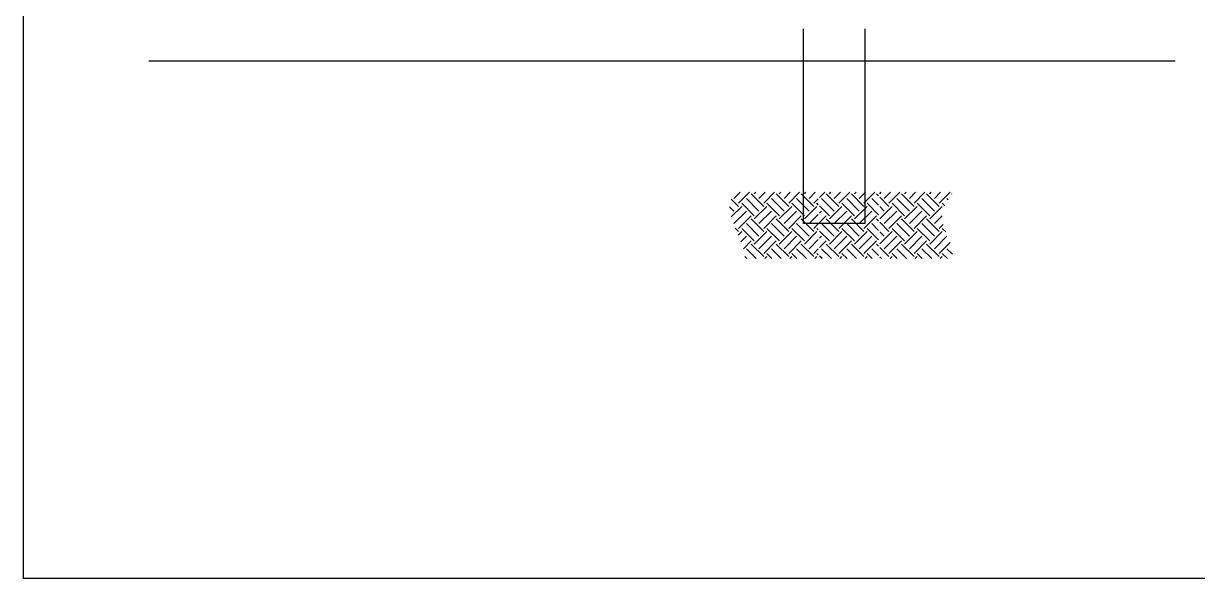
# Model space of a CAD drawing. Extents: x -259369 to -50372, y -155978 to 198088.
# Drawn here: x -107106 to -100896, y 9967 to 12900 of the extents above; entities that cross this region are included whole.
import ezdxf

# ---------------------------------------------------------------- set-up
doc = ezdxf.new("R2010")
doc.units = 0
doc.header["$LTSCALE"] = 1000
doc.header["$MEASUREMENT"] = 0
for name, color, linetype in [('PUB_DIM', 3, 'Continuous'), ('ZJ', 251, 'Continuous'), ('固定锚', 5, 'Continuous')]:
    doc.layers.add(name, color=color, linetype=linetype)

msp = doc.modelspace()

# ---------------------------------------------------------------- hatches: boundary and pattern name
at = {"layer": '固定锚'}
h = msp.add_hatch(dxfattribs=at)
h.set_pattern_fill('土壤', color=256, scale=25, angle=45, style=0)
h.set_pattern_definition([(45, (-2881723.08, -392691.79), (1e-14, 132.5825215), [93.75, -93.75]), (45, (-2881747.94, -392666.93), (1e-14, 132.5825215), [93.75, -93.75]), (45, (-2881772.8, -392642.07), (1e-14, 132.5825215), [93.75, -93.75]), (135, (-2881772.8, -392625.5), (-132.5825215, 3e-14), [93.75, -93.75]), (135, (-2881747.94, -392600.64), (-132.5825215, 3e-14), [93.75, -93.75]), (135, (-2881723.08, -392575.78), (-132.5825215, 3e-14), [93.75, -93.75])])
edge = h.paths.add_edge_path()
edge.add_line((-102901.97, 11658.03), (-102901.97, 12007.98))
edge.add_line((-102901.97, 12007.98), (-103341.57, 12007.98))
edge.add_spline(control_points=[(-103341.57, 12007.98), (-103354.38, 11991.46), (-103410.11, 11891.88), (-103288.83, 11748.77), (-103290.86, 11658.03)], knot_values=[89.3823243, 89.3823243, 89.3823243, 89.3823243, 152.2776367, 451.6259949, 451.6259949, 451.6259949, 451.6259949], degree=3, periodic=0)
edge.add_line((-103290.86, 11658.03), (-102901.97, 11658.03))
h.paths.add_polyline_path([(-102583.97, 12007.98), (-102894.97, 12007.98), (-102894.97, 11658.03), (-102583.97, 11658.03)])
edge = h.paths.add_edge_path()
edge.add_spline(control_points=[(-102192.78, 11658.03), (-102191.43, 11675.64), (-102193.06, 11745.11), (-102277.36, 11862.63), (-102224.67, 11959.18), (-102189.75, 12007.98)], knot_values=[54.8628535, 54.8628535, 54.8628535, 54.8628535, 107.9510079, 265.8358938, 429.109482, 429.109482, 429.109482, 429.109482], degree=3, periodic=0)
edge.add_line((-102189.75, 12007.98), (-102576.97, 12007.98))
edge.add_line((-102576.97, 12007.98), (-102576.97, 11658.03))
edge.add_line((-102576.97, 11658.03), (-102192.78, 11658.03))

# ---------------------------------------------------------------- linework, layer by layer
msp.add_lwpolyline([(-107106.17, 17488.07), (-95262.52, 17488.07), (-95262.52, 9967.09), (-107106.17, 9967.09)], close=True)
at = {"layer": 'PUB_DIM'}
msp.add_line((-106442.74, 12703.07), (-101014.75, 12703.07), dxfattribs=at)
at = {"layer": 'ZJ', "color": 1, "linetype": 'Continuous'}
msp.add_lwpolyline([(-102655.55, 12872.59), (-102655.55, 11843.75), (-102980.55, 11843.75), (-102980.55, 12872.59)], dxfattribs=at)

doc.saveas('drawing.dxf')
